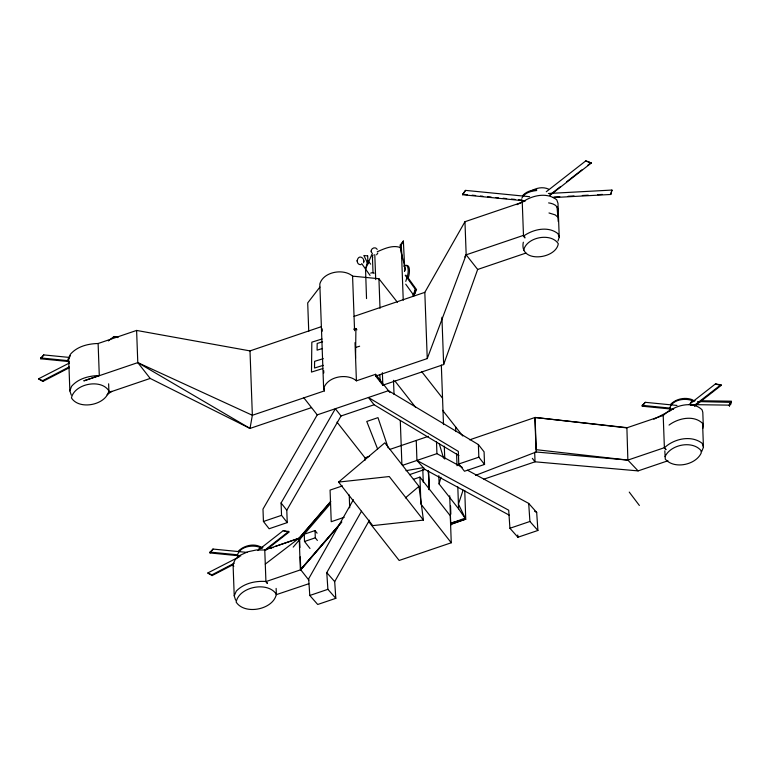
<?xml version="1.0" encoding="UTF-8"?>
<svg xmlns="http://www.w3.org/2000/svg" width="770" height="770" viewBox="0 0 770 770"><rect width="100%" height="100%" fill="white"/><g stroke="black" fill="none" stroke-linecap="round" stroke-linejoin="round"><path stroke-width="1.16" d="M355.557 358.387L355.904 328.492L353.642 329.185M361.024 264.659C354.421 265.034 357.53 253.205 362.824 258.325M363.912 261.386L363.854 260.866L363.623 262.801M371.371 252.271C369.879 248.7 375.346 245.899 377.213 249.355M68.184 358.762L68.097 361.486L68.848 363.113M276.353 594.286C273.302 609.686 244.61 615.326 236.13 602.053C239.181 586.663 267.864 581.013 276.353 594.286L276.132 588.405M523.629 250.404C526.266 237.141 550.983 232.28 558.288 243.715C555.959 259.432 518.816 263.475 523.331 242.203M557.884 211.461L558.058 208.959C556.883 204.916 552.388 203.386 548.615 202.895M558.25 221.529L556.999 206.697M108.888 390.891C105.894 405.116 79.214 410.4 71.446 397.917C74.449 383.691 101.13 378.407 108.888 390.891L108.628 383.816M83.978 380.89L137.792 362.622L252.358 415.271L324.44 390.871L323.65 388.715C327.058 376.434 347.289 372.844 356.414 380.832L375.616 374.316L382.767 383.431M413.856 295.853L413.952 295.593A32.022 30.184 -23.3 0 0 414.693 293.293L414.838 292.456A29.684 27.98 -23.3 0 0 415.367 290.242L415.425 289.405L412.913 295.478L413.952 295.593L416.531 289.597L407.638 277.267M702.769 428.495L703.299 425.81L702.798 412.248L702.028 409.765C693.452 401.295 678.505 404.702 669.419 410.757M380.111 381.025L379.889 375.086M408.1 278.557L408.899 275.506A12.368 4.62 -72.4 0 0 408.447 266.276L407.465 265.496L404.981 265.371A11.906 4.447 -72.4 0 0 403.586 266.16M366.53 298.577L365.538 269.028L367.848 260.568L370.668 264.158M450.922 524.437L465.735 519.124L458.602 508.835L439.112 483.983L440.941 477.236M377.849 253.051L376.578 254.803M610.764 194.473A45.218 7.517 -84 0 1 611.948 190.075L610.764 194.473L553.216 197.572M463.126 490.057L458.429 504.129L465.735 519.124L450.739 524.216L449.699 495.745M557.952 241.039L559.232 237.189L557.99 203.309L556.749 199.815C546.912 191.874 531.791 195.388 522.262 202.26L464.964 221.712L424.819 292.359L427.244 358.579L375.683 376.078L375.616 374.316M375.683 376.078L382.834 385.192L443.655 364.547L477.66 269.462L525.968 253.061M71.273 395.068L69.858 390.91L71.543 386.347C78.348 378.417 89.224 375.75 99.291 375.539L98.117 343.507L136.608 330.436L250 350.899L320.955 326.807M405.771 281.368L407.648 275.371A12.368 4.62 -72.4 0 0 407.205 266.131L406.214 265.352M427.244 358.579L466.177 254.822L464.964 221.712M665.039 456.668C670.526 444.598 692.153 440.122 700.979 450.517L701.229 452.981C695.743 465.051 674.116 469.527 665.29 459.132L664.818 450.835M701.653 451.615L703.453 447.264L702.644 425.107M414.029 293.745L414.491 293.149L414.375 293.986M414.193 293.967L414.491 293.149M365.538 269.028L372.439 253.08M235.582 600.128L234.224 595.807L233.069 564.314L235.158 559.569L240.346 555.17L247.825 551.782L256.41 549.963L264.764 549.982L299.588 538.163L299.925 547.528M234.224 595.807L236.313 591.062C243.898 583.246 255.361 580.744 265.919 581.475L267.402 583.362M373.026 273.023L372.411 256.343L373.113 254.947M377.213 251.79C384.365 248.604 393.432 244.427 401.074 247.863L400.669 250.404L405.501 269.317M729.334 405.299L731.038 402.364A29.655 7.806 -78.9 0 0 730.258 403.442L729.999 403.836A29.491 7.758 -78.9 0 0 729.219 405.136L729.45 405.973L731.471 401.199L700.97 400.766M730.643 404.375L730.047 404.529L730.855 403.971M68.212 359.686L69.204 357.838M521.8 198.265C524.418 192.779 531.165 191.076 536.729 190.527M353.401 499.672L308.664 578.78L309.79 595.479L317.712 604.479L335.816 598.328L334.69 581.629L369.417 520.222M335.816 598.328L327.895 589.329L326.769 572.63L361.496 511.222M464.705 257.007L465.879 254.947M374.105 404.76L368.406 397.503L458.333 451.384L458.795 463.983L464.483 471.24L484.542 464.435L484.08 451.836L478.382 444.579L388.465 390.688L317.24 414.866L262.984 509.114L263.436 521.482L269.134 528.749L287.239 522.599L286.786 510.231L341.043 415.983L374.105 404.76L458.92 455.58M287.239 522.599L281.541 515.342L281.089 502.974L335.345 408.726L341.043 415.983M401.93 258.133L401.295 245.139A30.049 19.722 -2.4 0 1 403.374 241.068L400.246 245.024L400.419 248.585M404.933 270.568L404.808 270.742A31.753 20.838 -2.4 0 0 404.471 271.252M462.539 194.733A54.208 19.568 -73.2 0 1 465.513 190.383L462.539 194.733L525.458 200.931M40.781 358.801L43.774 354.912A31.926 11.521 -73.2 0 1 40.752 357.954L40.781 358.801L69.165 361.592M319.887 287.104L307.702 302.908L308.741 331.321M210.037 552.947L213.02 549.058A31.926 11.521 -73.2 0 1 209.998 552.1L210.037 552.947L240.779 555.979M642.257 406.204L645.241 402.315A31.926 11.521 -73.2 0 1 642.219 405.357L642.257 406.204L672.999 409.236M469.719 439.814L535.054 417.465L626.886 427.639L627.877 460.094L638.109 470.894L667.975 460.758M629.244 492.088L639.37 505.457M275.487 546.344L299.203 538.115L330.782 501.309M293.187 547.114L329.753 504.494M264.764 549.982L265.929 581.591L300.743 569.771L341.755 521.964M341.678 521.973L300.367 569.723L299.203 538.115L330.388 502.079M308.866 580.137L300.743 569.771L338.328 526.324M69.175 356.914L70.368 355.73M522.763 195.493C526.237 191.566 531.618 190.036 536.69 189.603M238.421 551.06C244.292 545.16 255.486 542.629 262.339 548.096M670.641 404.317C676.195 398.619 685.714 396.752 692.971 400.005M669.043 425.079C678.033 418.245 693.654 414.722 702.529 423.327L703.299 425.81M665.963 449.353L664.385 447.697L627.877 460.094L536.238 449.69L535.054 417.465L626.693 427.87L663.201 415.473L667.965 411.421L673.712 408.783M665.867 449.69L664.394 447.813C673.914 438.727 691.2 434.771 702.173 443.308L703.453 447.264M338.588 482.078L384.817 442.827L418.976 486.37L423.423 520.087L372.747 525.621L338.588 482.078L389.264 476.543L423.423 520.087M405.386 497.911L418.976 486.37M108.349 340.908L113.999 336.5A27.691 18.846 36.9 0 0 118.157 337.193M546.276 191.749L585.739 160.911A45.218 30.781 36.9 0 1 591.293 163.028L585.739 160.911M549.722 195.002L560.108 186.889M566.72 181.72L581.831 169.91M587.5 165.483L591.273 162.528M549.953 195.339L591.293 163.028M257.815 550.521L283.254 530.636A27.691 18.846 36.9 0 0 288.76 531.425L288.788 532.272L266.064 550.03M265.207 549.838L288.76 531.425M689.102 404.51L715.474 383.903A27.691 18.846 36.9 0 0 720.98 384.692L721.009 385.529L694.501 406.252L694.473 405.405L693.799 405.367A27.787 18.913 36.9 0 1 691.749 405.155L691.056 405.049A27.528 18.74 36.9 0 1 690.363 404.924M694.309 405.395L720.98 384.692M265.284 564.102L304.246 534.226L315.036 530.568L317.096 533.187M107.02 394.75L111.698 391.353L108.416 392.469M524.938 237.969L523.504 236.13C533.032 229.267 548.153 225.745 557.99 233.695L559.232 237.189M530.828 191.335C535.872 187.88 542.898 186.475 548.587 189.131M69.339 367.704L42.851 381.439L38.5 378.84L69.252 363.084M38.683 378.936A24.582 13.244 55.6 0 0 42.812 380.592L69.165 366.934M517.045 204.676L524.428 200.855M233.291 564.603L212.097 575.585L207.746 572.976L239.557 556.681M207.929 573.082A24.582 13.244 55.6 0 0 212.068 574.738L234.205 563.265M653.855 419.236L670.728 410.487M370.688 273.109L372.439 272.609L374.191 273.119M475.571 475.369L536.132 452L627.877 460.094M83.968 380.736L99.291 375.539M108.714 392.527L150.198 378.436L250.009 428.428L311.542 407.609M354.056 316.383L424.819 292.359M369.552 456.302L365.028 457.842L337 422.114M389.755 449.449L428.476 436.301M402.594 465.301L436.917 453.655L462.241 467.38M342.4 485.909L330.07 490.095L331.235 521.704L344.19 517.305M263.436 521.482L281.541 515.342M409.447 474.667L424.915 469.421L509.307 515.188M413.403 479.335L419.939 477.111L450.277 515.775L451.258 542.773L399.158 560.464L368.83 521.8M458.795 463.983L478.844 457.178L484.542 464.435M483.897 479.161L535.034 461.808L638.109 470.894M304.246 534.226L304.506 541.483L315.305 537.826L317.365 540.444M450.874 523.292L465.696 517.969L464.743 490.5M308.837 583.727L276.266 594.661M309.79 595.479L327.895 589.329M509.923 528.268L529.914 521.482L537.903 530.463L517.902 537.248L509.923 528.268L508.7 510.212L416.926 460.441L416.252 440.45M321.995 339.012L311.831 342.169L311.484 372.074L322.784 368.561M322.592 341.784L317.173 343.468L317.096 350.158L322.514 348.483M355.682 347.434L359.638 346.211M323.265 358.656L314.603 361.342L314.526 368.031L323.188 365.346M450.7 523.061L465.735 519.124M367.386 457.418L365.028 457.842L365.115 460.191M405.944 470.691L423.673 467.554M98.117 343.507C88.05 343.718 77.173 346.385 70.368 354.315L68.684 358.878L69.858 390.91M548.394 193.491L611.948 190.065M553.899 197.033L559.819 196.716M568.106 196.273L574.035 195.955M582.322 195.503L588.241 195.185M597.722 194.675L602.458 194.425M692.759 400.65L695.108 400.689M691.104 402.142A29.597 7.787 -78.9 0 1 691.624 401.478L694.02 401.517M697.63 401.565L731.24 402.364A29.655 7.806 -78.9 0 0 730.461 403.442L730.201 403.836A29.491 7.758 -78.9 0 0 729.421 405.136L729.45 405.973M694.347 404.645L729.219 405.136M260.539 547.393L262.888 547.422M268.749 547.509L273.446 547.576M261.8 548.259L259.394 548.221A29.597 7.787 -78.9 0 0 258.884 548.875M267.816 548.336L271.425 548.394M694.607 405.299L693.934 405.261A27.787 18.913 36.9 0 1 691.884 405.049L691.191 404.943A27.528 18.74 36.9 0 1 690.497 404.818M465.513 190.383L529.616 196.687M462.529 194.252L467.294 194.723M472.068 195.185L475.648 195.542M480.422 196.013L482.809 196.244M487.583 196.716L491.164 197.072M495.938 197.544L498.325 197.774M503.089 198.246L506.67 198.593M511.444 199.064L515.024 199.42M518.605 199.767L522.185 200.123M323.65 388.715L319.81 284.014C323.227 271.733 343.449 268.143 352.573 276.132L378.927 278.73L397.426 302.302M645.241 402.315L677.003 405.444M642.219 405.357L670.458 408.139M43.774 354.912L69.656 357.463M40.752 357.954L67.808 360.62M213.02 549.058L247.141 552.417M209.998 552.1L237.064 554.766M400.246 245.024L401.295 245.139M406.271 275.371L405.222 275.256L415.482 289.481L416.531 289.597M548.991 212.963L555.17 214.878L557.374 216.755M715.474 383.903L721.009 385.529M113.999 336.5L117.618 337.568M283.254 530.636L288.788 532.272M693.01 400.929C685.358 397.512 671.469 399.514 669.563 408.889L670.324 410.516M260.789 547.672C253.138 544.255 239.249 546.257 237.343 555.632L238.103 557.259M467.515 470.239L528.701 503.416L536.68 512.397L537.903 530.463M534.572 511.251L536.68 512.397M136.608 330.436L137.792 362.622L250.009 428.428L252.358 415.271L250 350.899M416.926 460.441L424.915 469.421M326.769 572.63L334.69 581.629M524.909 237.198L523.475 235.37L466.177 254.822L477.66 269.462M532.33 458.362L535.034 461.808L534.678 452.26M421.825 371.785L442.538 398.186M442.606 410.304L462.751 435.984M394.943 381.015L415.598 407.34M383.479 384.336L389.889 392.507M450.739 524.216L451.239 524.851M451.258 542.773L420.93 504.109L419.939 477.111M317.24 414.866L303.89 397.859M281.089 502.974L286.786 510.231M304.506 541.483L310.002 548.481M137.792 362.622L150.198 378.436M265.929 581.591L267.402 583.477M355.904 328.492L356.914 329.849M405.732 284.188L413.904 295.516A32.022 30.184 -23.3 0 0 414.635 293.226M361.669 263.561L370.062 275.41M363.305 259.076L363.825 260.529M669.534 407.965L670.285 409.592M521.675 200.065L522.435 201.702M377.608 448.997L366.761 421.45L377.974 417.638L388.205 447.899M233.069 564.314L233.753 566.47M439.247 443.693L443.578 458.179M372.411 256.343L372.699 257.488M371.294 251.896L371.198 251.039M357.174 261.271L357.078 260.414M528.701 503.416L529.914 521.482M517.758 534.996L517.902 537.248M403.365 241.068L404.808 270.588A31.753 20.838 -2.4 0 0 404.471 271.098M691.585 400.631L691.624 401.478M663.201 415.473L664.394 447.813M534.871 417.696L536.132 452M522.262 202.26L523.504 236.13M478.382 444.579L478.844 457.178M455.599 426.869L455.773 431.547M456.591 453.867L457.024 465.715M457.803 486.89L458.602 508.835M450.546 505.851L450.854 514.168M441.922 317.25L443.655 364.547M441.325 365.038L443.51 424.597M444.3 446.167L444.771 459.103M438.804 475.668L439.112 483.983M429.111 489.614L428.447 470.913L429.14 489.653M428.37 470.807L429.063 489.547M422.797 469.276L423.269 482.155M401.363 249.008L403.239 300.233M400.284 420.545L401.901 464.599M393.508 380.303L394.028 394.423M378.927 278.73L380.014 308.327M382.372 372.69L382.834 385.192M374.788 254.581L375.712 279.606M352.573 276.132L354.575 330.705M355.018 342.64L356.414 380.832M349.224 494.946L349.695 507.825M322.168 328.819L322.255 331.206M323.698 370.582L323.785 372.969M324.353 388.484L324.44 390.871M315.036 530.568L315.305 537.826M300.271 556.893L300.743 569.771M212.068 574.738L212.097 575.585M42.812 380.592L42.851 381.439M436.523 441.893L436.917 453.655M690.584 402.874A29.597 7.787 -78.9 0 1 690.844 402.498M415.309 290.165A29.684 27.98 -23.3 0 1 414.838 292.456M367.675 255.948L363.864 255.496L367.973 263.946L367.675 255.948"/></g></svg>
